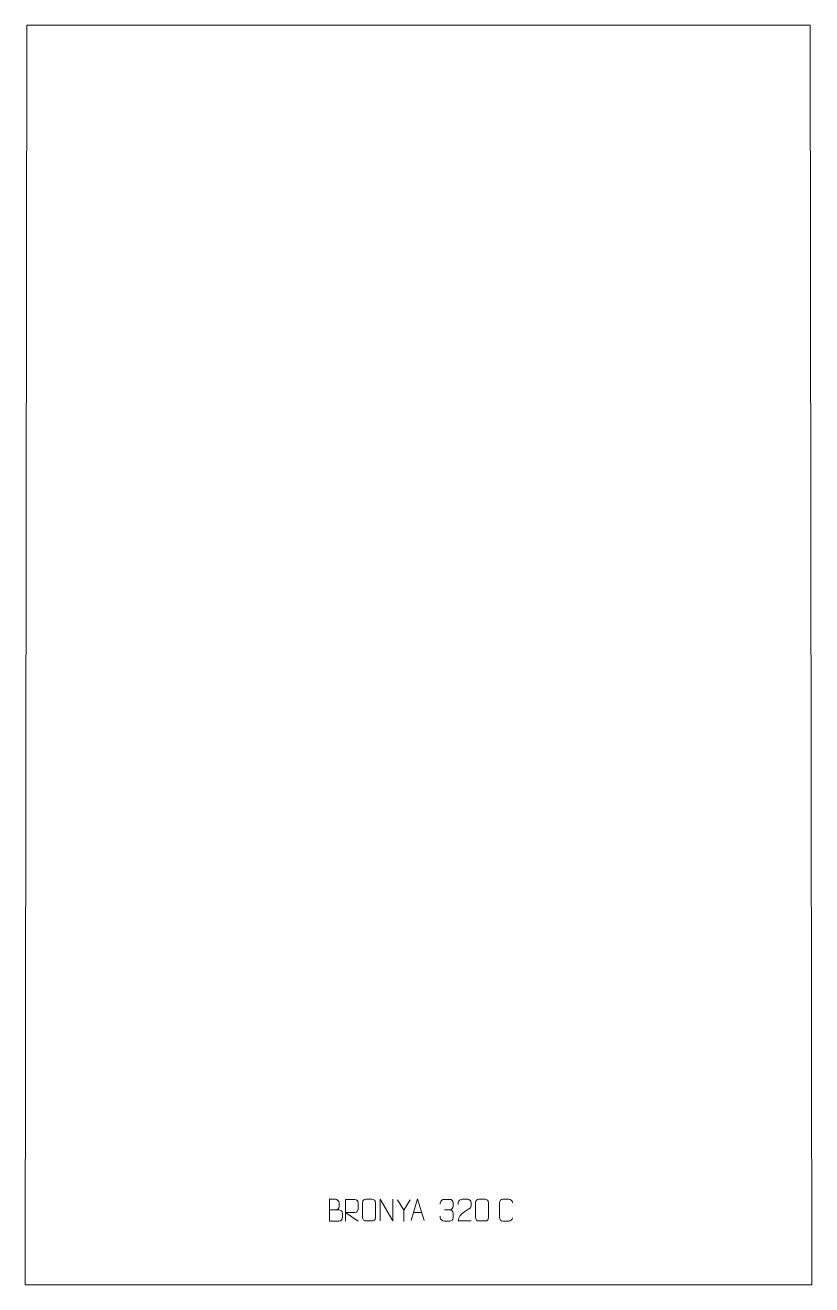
# Model space of a CAD drawing. Header units: millimetres. Extents: x -452 to 452, y -1182 to 267.
import ezdxf

# ---------------------------------------------------------------- set-up
doc = ezdxf.new("R2010")
doc.units = ezdxf.units.MM
doc.header["$MEASUREMENT"] = 0
doc.layers.add('layer 1', color=7, linetype='Continuous')

msp = doc.modelspace()

# ---------------------------------------------------------------- linework, layer by layer
at = {"layer": 'layer 1', "color": 242, "lineweight": 9}
msp.add_open_spline([(452.4995, -1182.4992), (452.4995, -1182.4992), (-452.4995, -1182.4992), (-452.4995, -1182.4992), (-452.4995, -1182.4992), (-452.4995, -1182.4992), (-450.4691, 267.4995), (-450.4691, 267.4995), (-450.4691, 267.4995), (-450.4691, 267.4995), (450.4691, 267.4995), (450.4691, 267.4995), (450.4691, 267.4995), (450.4691, 267.4995), (452.4995, -1182.4992), (452.4995, -1182.4992)], degree=3, knots=[0, 0, 0, 0, 0.2, 0.2, 0.2, 0.2, 0.4, 0.4, 0.4, 0.4, 0.6, 0.6, 0.6, 0.6, 1, 1, 1, 1], dxfattribs=at)
at = {"layer": 'layer 1', "color": 250, "lineweight": 9}
for points, knots in [([(-102.3059, -1096.09), (-98.6673, -1096.0896), (-95.0802, -1096.0896), (-91.4408, -1096.09), (-91.4408, -1096.09), (-89.4654, -1096.1073), (-87.5418, -1097.8434), (-87.5418, -1099.893), (-87.5418, -1099.893), (-87.5422, -1101.0216), (-87.5422, -1104.071), (-87.5418, -1105.1999), (-87.5418, -1105.1999), (-87.5242, -1107.0578), (-89.0663, -1109.0717), (-91.3878, -1109.0548), (-91.3878, -1109.0548), (-95.0276, -1109.0544), (-98.667, -1109.0544), (-102.3059, -1109.0548), (-102.3059, -1109.0548), (-102.3059, -1100.7365), (-102.3059, -1092.4187), (-102.3059, -1084.1012), (-102.3059, -1084.1012), (-99.9322, -1084.1012), (-97.5581, -1084.1012), (-95.1839, -1084.1012), (-95.1839, -1084.1012), (-93.5031, -1084.0836), (-91.4063, -1085.9941), (-91.3886, -1087.9565), (-91.3886, -1087.9565), (-91.389, -1090.0226), (-91.389, -1090.1686), (-91.3886, -1092.2351), (-91.3886, -1092.2351), (-91.3713, -1094.3012), (-93.2258, -1096.1073), (-95.2358, -1096.09)], [0, 0, 0, 0, 0.090909091, 0.090909091, 0.090909091, 0.090909091, 0.181818182, 0.181818182, 0.181818182, 0.181818182, 0.272727273, 0.272727273, 0.272727273, 0.272727273, 0.363636364, 0.363636364, 0.363636364, 0.363636364, 0.454545455, 0.454545455, 0.454545455, 0.454545455, 0.545454545, 0.545454545, 0.545454545, 0.545454545, 0.636363636, 0.636363636, 0.636363636, 0.636363636, 0.727272727, 0.727272727, 0.727272727, 0.727272727, 0.818181818, 0.818181818, 0.818181818, 0.818181818, 1, 1, 1, 1]), ([(-84.1203, -1109.2453), (-84.1203, -1109.2453), (-84.1203, -1084.2918), (-84.1203, -1084.2918), (-84.1203, -1084.2918), (-80.5255, -1084.2918), (-76.93, -1084.2918), (-73.3348, -1084.2918), (-73.3348, -1084.2918), (-71.0095, -1084.3295), (-69.4522, -1085.8195), (-69.4563, -1088.1859), (-69.4563, -1088.1859), (-69.4567, -1090.2214), (-69.4567, -1093.2808), (-69.4563, -1095.3168), (-69.4563, -1095.3168), (-69.4628, -1097.1923), (-71.2751, -1099.1341), (-73.2846, -1099.1532), (-73.2846, -1099.1532), (-73.2846, -1099.1532), (-84.1203, -1099.1532), (-84.1203, -1099.1532), (-84.1203, -1099.1532), (-84.1203, -1099.1532), (-69.4656, -1109.2453), (-69.4656, -1109.2453)], [0, 0, 0, 0, 0.125, 0.125, 0.125, 0.125, 0.25, 0.25, 0.25, 0.25, 0.375, 0.375, 0.375, 0.375, 0.5, 0.5, 0.5, 0.5, 0.625, 0.625, 0.625, 0.625, 0.75, 0.75, 0.75, 0.75, 1, 1, 1, 1]), ([(-60.4844, -1084.0644), (-58.1587, -1084.0644), (-55.8326, -1084.0644), (-53.5065, -1084.0644), (-53.5065, -1084.0644), (-51.5599, -1084.0288), (-49.5685, -1085.5204), (-49.5418, -1087.958), (-49.5418, -1087.958), (-49.5422, -1093.7049), (-49.5422, -1099.4522), (-49.5418, -1105.1999), (-49.5418, -1105.1999), (-49.6816, -1107.5233), (-51.3588, -1109.0029), (-53.5065, -1109.0137), (-53.5065, -1109.0137), (-55.8384, -1109.0133), (-58.1703, -1109.0133), (-60.5018, -1109.0137), (-60.5018, -1109.0137), (-62.4268, -1109.1191), (-64.3989, -1107.2346), (-64.3877, -1105.2173), (-64.3877, -1105.2173), (-64.3874, -1099.4472), (-64.3874, -1093.6775), (-64.3877, -1087.9082), (-64.3877, -1087.9082), (-64.3835, -1085.7701), (-62.6368, -1084.0509), (-60.4844, -1084.0644)], [0, 0, 0, 0, 0.111111111, 0.111111111, 0.111111111, 0.111111111, 0.222222222, 0.222222222, 0.222222222, 0.222222222, 0.333333333, 0.333333333, 0.333333333, 0.333333333, 0.444444444, 0.444444444, 0.444444444, 0.444444444, 0.555555556, 0.555555556, 0.555555556, 0.555555556, 0.666666667, 0.666666667, 0.666666667, 0.666666667, 0.777777778, 0.777777778, 0.777777778, 0.777777778, 1, 1, 1, 1]), ([(-44.2922, -1109.0176), (-44.2922, -1109.0176), (-44.2922, -1084.0641), (-44.2922, -1084.0641), (-44.2922, -1084.0641), (-44.2922, -1084.0641), (-29.6374, -1109.0176), (-29.6374, -1109.0176), (-29.6374, -1109.0176), (-29.6374, -1109.0176), (-29.6374, -1084.0641), (-29.6374, -1084.0641)], [0, 0, 0, 0, 0.25, 0.25, 0.25, 0.25, 0.5, 0.5, 0.5, 0.5, 1, 1, 1, 1]), ([(-9.6424, -1084.6422), (-9.6424, -1084.6422), (-16.9648, -1096.5409), (-16.9648, -1096.5409), (-16.9648, -1096.5409), (-16.9648, -1096.5409), (-16.9641, -1109.5958), (-16.9641, -1109.5958)], [0, 0, 0, 0, 0.333333333, 0.333333333, 0.333333333, 0.333333333, 1, 1, 1, 1]), ([(-8.3439, -1108.5664), (-8.3439, -1108.5664), (-0.9729, -1083.6129), (-0.9729, -1083.6129), (-0.9729, -1083.6129), (-0.9729, -1083.6129), (6.597, -1108.5664), (6.597, -1108.5664)], [0, 0, 0, 0, 0.333333333, 0.333333333, 0.333333333, 0.333333333, 1, 1, 1, 1]), ([(25.0755, -1089.8329), (25.0755, -1089.8329), (25.0755, -1087.9757), (25.0755, -1087.9757), (25.0755, -1087.9757), (25.0612, -1086.2338), (27.7257, -1084.1157), (29.7848, -1084.1384), (29.7848, -1084.1384), (31.8489, -1084.1384), (33.9129, -1084.1384), (35.9766, -1084.1384), (35.9766, -1084.1384), (38.1711, -1084.1296), (39.7694, -1085.9764), (39.8138, -1087.8885), (39.8138, -1087.8885), (39.8134, -1089.3236), (39.8134, -1090.7587), (39.8138, -1092.1942), (39.8138, -1092.1942), (39.7652, -1093.8477), (38.1626, -1096.0777), (35.9643, -1096.0677), (35.9643, -1096.0677), (38.168, -1096.0789), (39.776, -1097.8821), (39.83, -1099.9416), (39.83, -1099.9416), (39.8296, -1101.7263), (39.8296, -1103.511), (39.83, -1105.2961), (39.83, -1105.2961), (39.8401, -1107.3575), (37.7852, -1109.1206), (35.9643, -1109.1125), (35.9643, -1109.1125), (33.899, -1109.1122), (31.8338, -1109.1122), (29.7682, -1109.1125), (29.7682, -1109.1125), (27.5996, -1109.101), (25.0686, -1106.7008), (25.05, -1105.239), (25.05, -1105.239), (25.05, -1105.239), (25.05, -1103.3304), (25.05, -1103.3304)], [0, 0, 0, 0, 0.076923077, 0.076923077, 0.076923077, 0.076923077, 0.153846154, 0.153846154, 0.153846154, 0.153846154, 0.230769231, 0.230769231, 0.230769231, 0.230769231, 0.307692308, 0.307692308, 0.307692308, 0.307692308, 0.384615385, 0.384615385, 0.384615385, 0.384615385, 0.461538462, 0.461538462, 0.461538462, 0.461538462, 0.538461538, 0.538461538, 0.538461538, 0.538461538, 0.615384615, 0.615384615, 0.615384615, 0.615384615, 0.692307692, 0.692307692, 0.692307692, 0.692307692, 0.769230769, 0.769230769, 0.769230769, 0.769230769, 0.846153846, 0.846153846, 0.846153846, 0.846153846, 1, 1, 1, 1]), ([(60.4066, -1109.028), (55.4922, -1109.0277), (50.5778, -1109.0277), (45.6637, -1109.028), (45.6637, -1109.028), (45.6637, -1099.0957), (60.3147, -1096.4545), (60.4066, -1092.1442), (60.4066, -1092.1442), (60.4063, -1090.7201), (60.4063, -1089.2964), (60.4066, -1087.8731), (60.4066, -1087.8731), (60.3897, -1085.796), (58.2669, -1084.0712), (56.5959, -1084.0539), (56.5959, -1084.0539), (54.5227, -1084.0543), (52.4498, -1084.0543), (50.3774, -1084.0539), (50.3774, -1084.0539), (48.5553, -1084.0374), (45.7306, -1085.8295), (45.6637, -1087.9231), (45.6637, -1087.9231), (45.6637, -1087.9231), (45.6637, -1089.9779), (45.6637, -1089.9779)], [0, 0, 0, 0, 0.125, 0.125, 0.125, 0.125, 0.25, 0.25, 0.25, 0.25, 0.375, 0.375, 0.375, 0.375, 0.5, 0.5, 0.5, 0.5, 0.625, 0.625, 0.625, 0.625, 0.75, 0.75, 0.75, 0.75, 1, 1, 1, 1]), ([(69.4545, -1084.0416), (71.8206, -1084.0416), (74.1871, -1084.0416), (76.5536, -1084.0416), (76.5536, -1084.0416), (78.5341, -1084.006), (80.5601, -1085.5003), (80.5872, -1087.9424), (80.5872, -1087.9424), (80.5868, -1093.6998), (80.5868, -1099.4576), (80.5872, -1105.2158), (80.5872, -1105.2158), (80.4451, -1107.5434), (78.7387, -1109.0257), (76.5536, -1109.0365), (76.5536, -1109.0365), (74.1812, -1109.0361), (71.8088, -1109.0361), (69.4368, -1109.0365), (69.4368, -1109.0365), (67.4783, -1109.1421), (65.4719, -1107.2542), (65.4833, -1105.2332), (65.4833, -1105.2332), (65.4837, -1099.4526), (65.4837, -1093.6723), (65.4833, -1087.8925), (65.4833, -1087.8925), (65.4876, -1085.7505), (67.2647, -1084.028), (69.4545, -1084.0416)], [0, 0, 0, 0, 0.111111111, 0.111111111, 0.111111111, 0.111111111, 0.222222222, 0.222222222, 0.222222222, 0.222222222, 0.333333333, 0.333333333, 0.333333333, 0.333333333, 0.444444444, 0.444444444, 0.444444444, 0.444444444, 0.555555556, 0.555555556, 0.555555556, 0.555555556, 0.666666667, 0.666666667, 0.666666667, 0.666666667, 0.777777778, 0.777777778, 0.777777778, 0.777777778, 1, 1, 1, 1]), ([(108.0099, -1105.2381), (107.8701, -1107.5615), (106.1929, -1109.0411), (104.0452, -1109.0519), (104.0452, -1109.0519), (101.7133, -1109.0515), (99.3814, -1109.0515), (97.0499, -1109.0519), (97.0499, -1109.0519), (95.1249, -1109.1573), (93.1528, -1107.2728), (93.164, -1105.2555), (93.164, -1105.2555), (93.1644, -1099.4854), (93.1644, -1093.7157), (93.164, -1087.9464), (93.164, -1087.9464), (93.1682, -1085.8083), (94.9149, -1084.0891), (97.0673, -1084.1026), (97.0673, -1084.1026), (99.393, -1084.1026), (101.7191, -1084.1026), (104.0452, -1084.1026), (104.0452, -1084.1026), (105.9918, -1084.0671), (107.9832, -1085.5586), (108.0099, -1087.9962)], [0, 0, 0, 0, 0.125, 0.125, 0.125, 0.125, 0.25, 0.25, 0.25, 0.25, 0.375, 0.375, 0.375, 0.375, 0.5, 0.5, 0.5, 0.5, 0.625, 0.625, 0.625, 0.625, 0.75, 0.75, 0.75, 0.75, 1, 1, 1, 1])]:
    msp.add_open_spline(points, degree=3, knots=knots, dxfattribs=at)
for points in [[(-16.9648, -1096.5409), (-16.9648, -1096.5409), (-24.2857, -1084.6422), (-24.2857, -1084.6422)], [(-5.6213, -1099.317), (-5.6213, -1099.317), (3.8744, -1099.317), (3.8744, -1099.317)], [(29.7852, -1096.0781), (29.7852, -1096.0781), (35.9816, -1096.0781), (35.9816, -1096.0781)]]:
    msp.add_open_spline(points, degree=3, dxfattribs=at)

doc.saveas('drawing.dxf')
